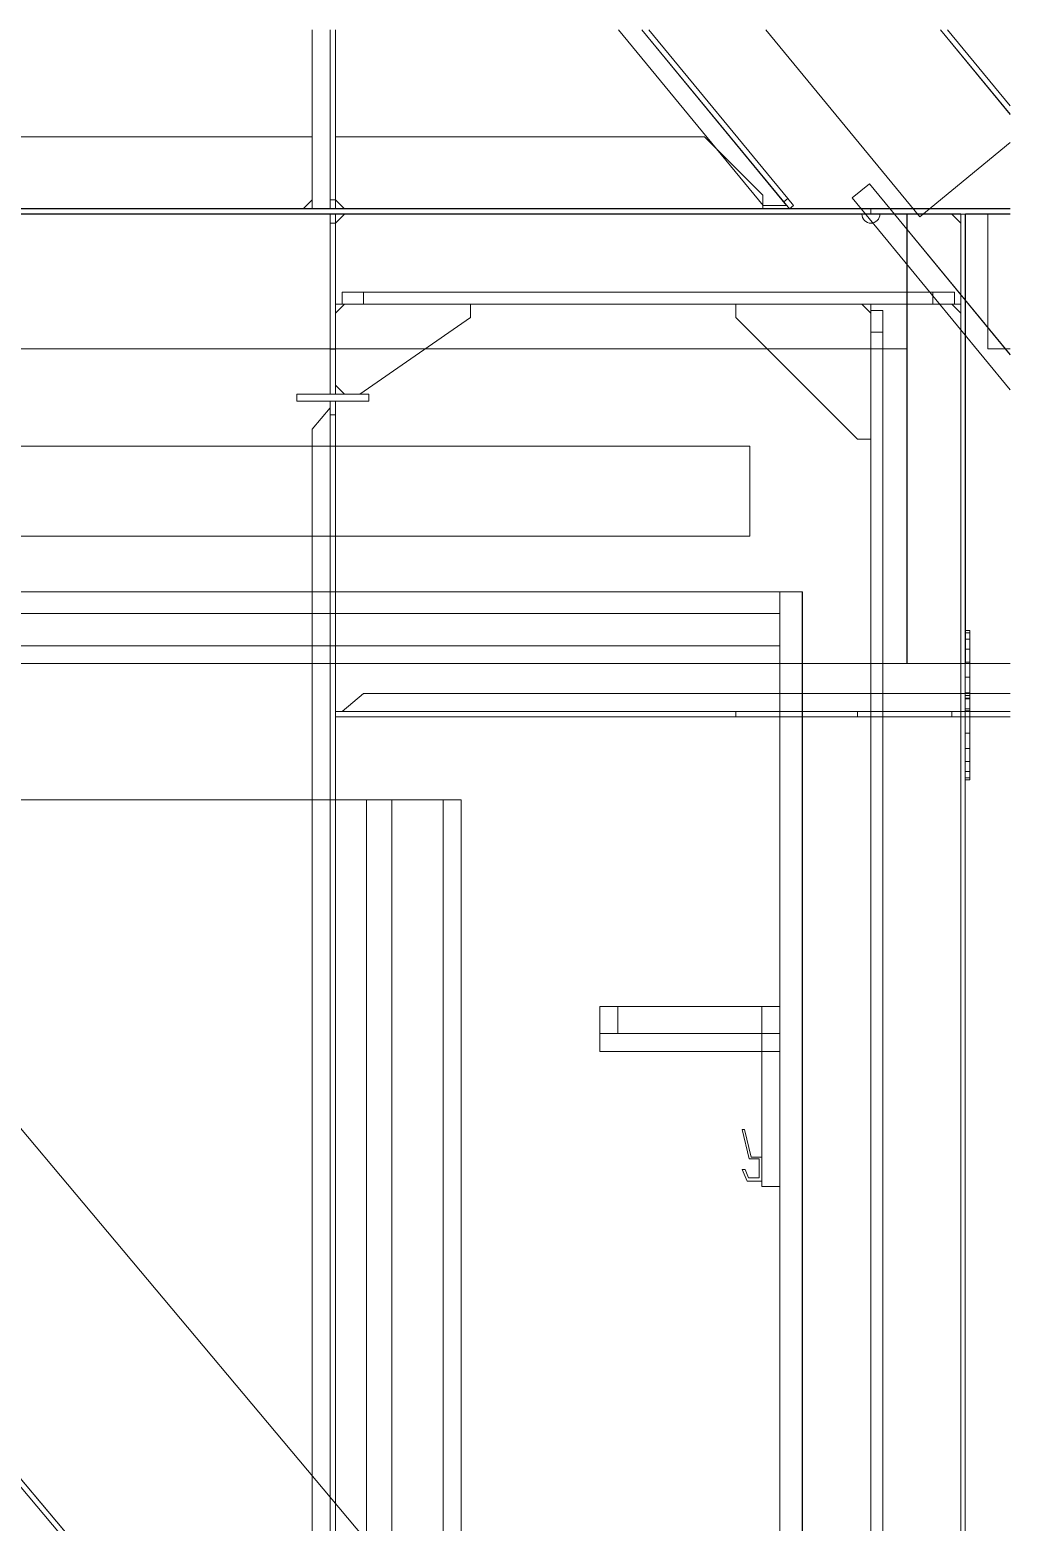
# Model space of a CAD drawing. Header units: millimetres. Extents: x -35117 to 70520, y -28859 to 27816.
# Drawn here: x -21996 to -20906, y -11347 to -9688 of the extents above; entities that cross this region are included whole.
import ezdxf

# ---------------------------------------------------------------- set-up
doc = ezdxf.new("R2010")
doc.units = ezdxf.units.MM
for name, color, linetype in [('-1102', 7, 'Continuous'), ('-1103', 7, 'Continuous'), ('-1109', 7, 'Continuous'), ('-1113', 7, 'Continuous'), ('-1114', 7, 'Continuous'), ('-1513', 7, 'Continuous'), ('-1602', 7, 'Continuous'), ('1', 7, 'Continuous')]:
    doc.layers.add(name, color=color, linetype=linetype)

msp = doc.modelspace()

# ---------------------------------------------------------------- linework, layer by layer
at = {"layer": '-1102', "color": 3, "lineweight": 0}
for p, q in [((-20983.491, -9687.935), (-20906.068, -9781.949)), ((-20906.068, -9781.951), (-20983.491, -9687.935)), ((-20906.068, -9772.509), (-20975.719, -9687.935)), ((-20906.068, -9886.876), (-23122.337, -9886.876)), ((-23122.337, -9886.977), (-20906.068, -9886.977)), ((-22461.894, -9886.876), (-20906.068, -9886.876)), ((-21060.893, -9892.876), (-20906.068, -9892.876))]:
    msp.add_line(p, q, dxfattribs=at)
for points in [[(-22850.893, -9892.876), (-21060.893, -9892.876), (-21060.893, -9886.876), (-22850.893, -9886.876), (-22850.893, -9892.876)], [(-20906.068, -9892.876), (-22495.894, -9892.876), (-22495.894, -9886.876), (-20906.068, -9886.876)], [(-20906.068, -9886.876), (-21060.893, -9886.876), (-21060.893, -9892.876)], [(-21661.894, -10092.876), (-21661.894, -9892.876), (-21655.894, -9892.876), (-21655.894, -10092.876), (-21661.894, -10092.876)], [(-20960.893, -9892.876), (-20960.893, -12486.876), (-20955.894, -12486.876), (-20955.894, -9892.876), (-20960.893, -9892.876)], [(-21012.251, -12482.877), (-23051.613, -10052.877), (-23056.209, -10056.734), (-21016.847, -12486.734), (-21012.251, -12482.877)]]:
    msp.add_lwpolyline(points, dxfattribs=at)
msp.add_lwpolyline([(-20906.068, -9892.876), (-21050.893, -9892.876, -0.19890833), (-21053.822, -9899.947, -0.19890833), (-21060.893, -9902.877, -0.19890833), (-21067.964, -9899.947, -0.19890833), (-21070.894, -9892.876), (-22017.894, -9892.876), (-22017.894, -11284.606), (-21012.251, -12482.877), (-21007.942, -12486.876), (-20906.068, -12486.876)], format="xyb", dxfattribs=at)
at = {"layer": '-1103', "color": 7, "lineweight": 0}
for p, q in [((-20950.893, -10355.877), (-20955.894, -10355.877)), ((-20955.894, -10355.877), (-20955.894, -10358.261)), ((-20950.893, -10358.261), (-20955.894, -10358.261)), ((-20955.894, -10358.261), (-20955.894, -10365.256)), ((-20950.893, -10365.256), (-20955.894, -10365.256)), ((-20955.894, -10365.256), (-20955.894, -10376.378)), ((-20950.893, -10358.261), (-20950.893, -10355.877)), ((-20950.893, -10365.256), (-20950.893, -10358.261)), ((-20950.893, -10376.378), (-20950.893, -10365.256)), ((-20950.893, -10376.378), (-20955.894, -10376.378)), ((-20955.894, -10376.378), (-20955.894, -10390.877)), ((-20950.893, -10390.877), (-20950.893, -10376.378)), ((-20950.893, -10390.877), (-20955.894, -10390.877)), ((-20955.894, -10390.877), (-20955.894, -10407.759)), ((-20950.893, -10407.759), (-20950.893, -10390.877)), ((-20950.893, -10407.759), (-20955.894, -10407.759)), ((-20955.894, -10407.759), (-20955.894, -10425.876)), ((-20950.893, -10425.876), (-20950.893, -10407.759)), ((-20950.893, -10425.081), (-20955.894, -10425.081)), ((-20955.894, -10425.081), (-20955.894, -10425.335)), ((-20955.894, -10425.335), (-20950.893, -10425.335)), ((-20955.894, -10425.335), (-20955.894, -10427.877)), ((-20950.893, -10425.876), (-20955.894, -10425.876)), ((-20955.894, -10425.876), (-20955.894, -10430.877)), ((-20955.894, -10427.877), (-20950.893, -10427.877)), ((-20955.894, -10427.877), (-20955.894, -10442.876)), ((-20955.894, -10430.877), (-20950.893, -10430.877)), ((-20950.893, -10431.877), (-20955.894, -10431.877)), ((-20955.894, -10431.877), (-20955.894, -10451.877)), ((-20950.893, -10425.335), (-20950.893, -10425.081)), ((-20950.893, -10427.877), (-20950.893, -10425.335)), ((-20950.893, -10430.877), (-20950.893, -10425.876)), ((-20950.893, -10442.876), (-20950.893, -10427.877)), ((-20950.893, -10451.877), (-20950.893, -10431.877)), ((-20955.894, -10442.876), (-20950.893, -10442.876)), ((-20955.894, -10442.876), (-20955.894, -10444.876)), ((-20955.894, -10444.876), (-20950.893, -10444.876)), ((-20955.894, -10451.877), (-20950.893, -10451.877)), ((-20955.894, -10451.877), (-20955.894, -10469.994)), ((-20950.893, -10444.876), (-20950.893, -10442.876)), ((-20950.893, -10469.994), (-20950.893, -10451.877)), ((-20955.894, -10469.994), (-20950.893, -10469.994)), ((-20955.894, -10469.994), (-20955.894, -10486.876)), ((-20950.893, -10486.876), (-20950.893, -10469.994)), ((-20955.894, -10486.876), (-20950.893, -10486.876)), ((-20955.894, -10486.876), (-20955.894, -10501.375)), ((-20955.894, -10501.375), (-20950.893, -10501.375)), ((-20955.894, -10501.375), (-20955.894, -10512.497)), ((-20950.893, -10501.375), (-20950.893, -10486.876)), ((-20950.893, -10512.497), (-20950.893, -10501.375)), ((-20955.894, -10512.497), (-20950.893, -10512.497)), ((-20955.894, -10512.497), (-20955.894, -10519.492)), ((-20950.893, -10519.492), (-20950.893, -10512.497)), ((-20955.894, -10519.492), (-20950.893, -10519.492)), ((-20955.894, -10519.492), (-20955.894, -10521.877)), ((-20955.894, -10521.877), (-20950.893, -10521.877)), ((-20950.893, -10521.877), (-20950.893, -10519.492))]:
    msp.add_line(p, q, dxfattribs=at)
at = {"layer": '-1109', "color": 1, "lineweight": 0}
for p, q in [((-21661.894, -9687.935), (-21661.894, -9876.877)), ((-21661.894, -9886.876), (-21661.894, -9687.935)), ((-21655.894, -9876.877), (-21655.894, -9687.935)), ((-21154.604, -9883.06), (-21315.453, -9687.935)), ((-21315.449, -9687.935), (-21157.817, -9879.16)), ((-21153.188, -9875.344), (-21307.674, -9687.935)), ((-21661.894, -9876.877), (-21655.894, -9876.877)), ((-21661.894, -9876.877), (-21661.894, -9886.876)), ((-21661.894, -9886.876), (-21655.894, -9886.876)), ((-21655.894, -9886.876), (-21655.894, -9876.877)), ((-21157.817, -9879.16), (-21153.188, -9875.344)), ((-21157.817, -9879.16), (-21151.457, -9886.876)), ((-21146.825, -9883.06), (-21153.188, -9875.344)), ((-21151.457, -9886.876), (-21146.825, -9883.06)), ((-21648.744, -9979.485), (-21648.744, -9992.876)), ((-21624.907, -9979.485), (-21648.744, -9979.485)), ((-21624.907, -9979.485), (-21624.907, -9992.876)), ((-20991.878, -9979.485), (-21624.907, -9979.485)), ((-20991.878, -9992.876), (-20991.878, -9979.485)), ((-20968.043, -9979.485), (-20991.878, -9979.485)), ((-20968.043, -9992.876), (-20968.043, -9979.485)), ((-21648.744, -9992.876), (-21624.907, -9992.876)), ((-21624.907, -9992.876), (-20991.878, -9992.876)), ((-21047.502, -10000.028), (-21060.893, -10000.028)), ((-21060.893, -10000.028), (-21060.893, -10023.864)), ((-21047.502, -10023.864), (-21047.502, -10000.028)), ((-20991.878, -9992.876), (-20968.043, -9992.876)), ((-21047.502, -10023.864), (-21060.893, -10023.864)), ((-21060.893, -10023.864), (-21060.893, -12455.89)), ((-21047.502, -12455.89), (-21047.502, -10023.864)), ((-21648.744, -10445.877), (-20906.068, -10445.877)), ((-21060.893, -10445.877), (-21060.893, -10451.877)), ((-20970.894, -10445.877), (-21060.893, -10445.877)), ((-21060.893, -10451.877), (-20970.894, -10451.877)), ((-20970.894, -10451.877), (-20970.894, -10445.877)), ((-20960.893, -10445.877), (-20970.894, -10445.877)), ((-20970.894, -10451.877), (-20960.893, -10451.877)), ((-20960.893, -10451.877), (-20960.893, -10445.877))]:
    msp.add_line(p, q, dxfattribs=at)
for points in [[(-21681.892, -9687.935), (-21681.892, -9886.876), (-21661.894, -9886.876)], [(-21341.371, -9687.935), (-21180.522, -9883.06), (-21154.604, -9883.06)], [(-21691.893, -9886.876), (-22345.894, -9886.876), (-22355.894, -9876.877), (-22355.894, -9806.877), (-21681.892, -9806.877), (-21681.892, -9876.877), (-21691.893, -9886.876)], [(-21180.894, -9886.876), (-21645.894, -9886.876), (-21655.894, -9876.877), (-21655.894, -9806.877), (-21245.894, -9806.877), (-21180.894, -9871.877), (-21180.894, -9886.876)], [(-20970.894, -9892.876), (-21645.894, -9892.876), (-21655.894, -9902.877), (-21655.894, -9992.876), (-20960.893, -9992.876), (-20960.893, -9902.877), (-20970.894, -9892.876)], [(-20960.893, -12476.877), (-20960.893, -10002.877), (-20970.894, -9992.876), (-21060.893, -9992.876), (-21060.893, -12486.876), (-20970.894, -12486.876), (-20960.893, -12476.877)], [(-21655.894, -10100.876), (-21655.894, -11832.129), (-21661.894, -11832.129), (-21661.894, -10100.876), (-21655.894, -10100.876)], [(-21661.894, -11824.979), (-21661.894, -10108.026), (-21681.892, -10131.864), (-21681.892, -11801.145), (-21661.894, -11824.979)], [(-20906.068, -10425.876), (-21624.907, -10425.876), (-21648.744, -10445.877)], [(-21060.893, -10425.876), (-21060.893, -10445.877), (-21047.502, -10445.877), (-21047.502, -10425.876), (-21060.893, -10425.876)], [(-20906.068, -10451.877), (-21655.894, -10451.877), (-21655.894, -10445.877), (-20906.068, -10445.877)]]:
    msp.add_lwpolyline(points, dxfattribs=at)
at = {"layer": '-1113', "color": 1, "lineweight": 0}
msp.add_lwpolyline([(-21618.892, -10092.876), (-21698.894, -10092.876), (-21698.894, -10100.876), (-21618.892, -10100.876), (-21618.892, -10092.876)], dxfattribs=at)
at = {"layer": '-1114', "color": 4, "lineweight": 0}
for p, q in [((-21655.894, -9892.893), (-21661.894, -9892.893)), ((-21661.894, -9892.893), (-21661.894, -9902.877)), ((-21655.894, -9902.877), (-21661.894, -9902.877)), ((-21661.894, -9902.877), (-21661.894, -10042.876)), ((-21655.894, -9902.877), (-21655.894, -9892.893)), ((-21655.894, -10042.876), (-21655.894, -9902.877)), ((-21661.894, -10042.876), (-21655.894, -10042.876)), ((-21655.894, -10100.876), (-21661.894, -10100.876)), ((-21661.894, -10100.876), (-21661.894, -10115.877)), ((-21655.894, -10115.877), (-21655.894, -10100.876)), ((-21661.894, -10115.877), (-21655.894, -10115.877)), ((-21661.894, -10115.877), (-21661.894, -10250.876)), ((-21655.894, -10250.876), (-21655.894, -10115.877)), ((-21661.894, -10250.876), (-21655.894, -10250.876)), ((-21210.893, -10451.877), (-21210.893, -10445.877)), ((-21210.893, -10445.877), (-21075.893, -10445.877)), ((-21075.893, -10451.877), (-21210.893, -10451.877)), ((-21075.893, -10451.877), (-21075.893, -10445.877)), ((-21075.893, -10445.877), (-21060.893, -10445.877)), ((-21060.893, -10451.877), (-21075.893, -10451.877)), ((-21060.893, -10445.877), (-21060.893, -10451.877))]:
    msp.add_line(p, q, dxfattribs=at)
for points in [[(-21655.894, -10002.877), (-21655.894, -10082.877), (-21645.894, -10092.876), (-21628.892, -10092.876), (-21505.894, -10007.877), (-21505.894, -9992.876), (-21645.894, -9992.876), (-21655.894, -10002.877)], [(-21060.893, -10002.877), (-21060.893, -10142.876), (-21075.893, -10142.876), (-21210.893, -10007.877), (-21210.893, -9992.876), (-21070.894, -9992.876), (-21060.893, -10002.877)]]:
    msp.add_lwpolyline(points, dxfattribs=at)
at = {"layer": '-1513', "color": 34, "lineweight": 0}
for p, q in [((-20906.068, -9781.958), (-20983.504, -9687.935)), ((-20906.068, -9781.801), (-20983.376, -9687.935)), ((-23122.337, -9886.747), (-20906.068, -9886.539)), ((-21020.738, -9892.54), (-23122.337, -9892.54)), ((-20960.939, -9892.54), (-21020.94, -9892.54)), ((-21020.94, -9892.54), (-21020.94, -9892.545)), ((-21020.94, -9892.545), (-20960.939, -9892.545)), ((-21020.94, -9892.545), (-21020.94, -10392.545)), ((-21020.738, -10042.54), (-21020.738, -9892.54)), ((-21020.714, -9892.54), (-21020.738, -9892.54)), ((-21020.714, -10042.54), (-21020.714, -9892.54)), ((-20960.939, -9892.545), (-20960.939, -9892.54)), ((-20960.939, -10392.545), (-20960.939, -9892.545)), ((-20906.068, -9892.54), (-20955.754, -9892.54)), ((-20955.754, -9892.546), (-20906.068, -9892.546)), ((-23122.337, -10042.54), (-21020.738, -10042.54)), ((-21020.738, -10042.54), (-21020.714, -10042.54)), ((-21020.668, -10392.54), (-22853.096, -10392.087)), ((-21020.94, -10392.545), (-20960.939, -10392.545)), ((-20906.068, -10392.546), (-20955.754, -10392.546))]:
    msp.add_line(p, q, dxfattribs=at)
at = {"layer": '-1513', "color": 33, "lineweight": 0}
for p, q in [((-21062.541, -9858.971), (-21081.84, -9874.863)), ((-20906.068, -10048.957), (-21062.541, -9858.971)), ((-21081.84, -9874.863), (-20906.068, -10088.28))]:
    msp.add_line(p, q, dxfattribs=at)
at = {"layer": '-1513', "color": 231, "lineweight": 0}
for p, q in [((-21136.958, -12473.877), (-21136.958, -10312.838)), ((-21136.958, -10312.838), (-21136.958, -12473.877))]:
    msp.add_line(p, q, dxfattribs=at)
at = {"layer": '-1513', "color": 34, "lineweight": 0}
for points in [[(-21177.702, -9687.935), (-21006.456, -9895.859), (-20906.068, -9813.181)], [(-21020.668, -10392.54), (-21020.668, -9892.54), (-23122.337, -9892.853)], [(-20906.068, -10392.534), (-22565.376, -10392.527), (-22949.751, -9892.868), (-20906.068, -9892.607)], [(-20955.754, -10392.546), (-20955.754, -10392.54), (-20955.754, -9892.54)], [(-20955.754, -9892.54), (-20955.754, -9892.546), (-20955.754, -10392.546)], [(-20906.068, -9892.54), (-20930.846, -9892.54), (-20930.846, -10042.54), (-20906.068, -10042.54)], [(-23122.337, -10071.274), (-22853.096, -10392.087), (-21020.668, -10392.54)]]:
    msp.add_lwpolyline(points, dxfattribs=at)
at = {"layer": '-1513', "color": 33, "lineweight": 0}
msp.add_lwpolyline([(-20906.068, -10049.128), (-21034.767, -9892.888), (-22858.986, -9892.888), (-20906.068, -12220.188)], dxfattribs=at)
at = {"layer": '-1513', "color": 231, "lineweight": 0}
for points in [[(-22941.188, -10312.838), (-21137.157, -10312.838), (-21137.096, -12473.874), (-22941.188, -12473.874), (-22941.188, -10312.838)], [(-21161.958, -12473.877), (-21161.958, -10312.838), (-21136.958, -10312.838)], [(-23122.337, -10372.838), (-21162.236, -10372.838), (-21162.236, -10336.838), (-23122.337, -10336.838)]]:
    msp.add_lwpolyline(points, dxfattribs=at)
at = {"layer": '-1602', "color": 6, "lineweight": 0}
msp.add_line((-21195.467, -10200.876), (-21195.467, -10164.827), dxfattribs=at)
msp.add_lwpolyline([(-22189.119, -10250.876), (-21195.467, -10250.876), (-21195.467, -10150.876), (-22189.119, -10150.876), (-22189.119, -10250.876)], dxfattribs=at)
at = {"layer": '1', "color": 133, "lineweight": 0}
for p, q in [((-21621.562, -10543.875), (-21593.278, -10543.875)), ((-21621.562, -12343.875), (-21621.562, -10543.875)), ((-21593.278, -10543.875), (-21516.188, -10543.875)), ((-21593.278, -10543.875), (-21593.278, -12343.875)), ((-21516.188, -10543.875), (-21516.188, -12343.875))]:
    msp.add_line(p, q, dxfattribs=at)
at = {"layer": '1', "color": 121, "lineweight": 0}
for p, q in [((-21203.978, -10910.428), (-21196.184, -10943.28)), ((-21201.43, -10910.428), (-21203.978, -10910.428)), ((-21203.978, -10910.428), (-21196.184, -10943.28)), ((-21201.43, -10910.428), (-21203.978, -10910.428)), ((-21193.98, -10941.08), (-21201.43, -10910.428)), ((-21196.184, -10943.28), (-21185.008, -10943.28)), ((-21182.237, -10941.08), (-21193.98, -10941.08)), ((-21182.237, -10941.08), (-21193.98, -10941.08)), ((-21200.752, -10954.961), (-21203.972, -10955.13)), ((-21200.752, -10954.961), (-21203.972, -10955.13)), ((-21196.858, -10964.273), (-21200.752, -10954.961)), ((-21196.858, -10964.273), (-21185.008, -10964.273))]:
    msp.add_line(p, q, dxfattribs=at)
at = {"layer": '1', "color": 133, "lineweight": 0}
for points in [[(-22316.188, -12343.875), (-21516.188, -12343.875), (-21516.188, -10543.875), (-22316.188, -10543.875), (-22316.188, -12343.875)], [(-21362.236, -10773.853), (-21362.236, -10803.853), (-21162.236, -10803.853), (-21162.236, -10773.853), (-21362.236, -10773.853)], [(-21362.236, -10773.853), (-21362.236, -10803.853), (-21342.238, -10803.853), (-21342.238, -10773.853), (-21362.236, -10773.853)], [(-21182.237, -10773.853), (-21182.237, -10973.853), (-21162.236, -10973.853), (-21162.236, -10773.853), (-21182.237, -10773.853)], [(-21362.236, -10823.853), (-21162.236, -10823.853), (-21162.236, -10803.853), (-21362.236, -10803.853), (-21362.236, -10823.853)]]:
    msp.add_lwpolyline(points, dxfattribs=at)
at = {"layer": '1', "color": 251, "lineweight": 0}
msp.add_lwpolyline([(-21536.189, -10543.875), (-21536.189, -12343.875), (-21516.188, -12343.875), (-21516.188, -10543.875), (-21536.189, -10543.875)], dxfattribs=at)
at = {"layer": '1', "color": 121, "lineweight": 0}
for points in [[(-21203.972, -10955.13), (-21198.213, -10967.998), (-21182.237, -10967.998), (-21182.237, -10941.08)], [(-21185.008, -10943.28), (-21185.008, -10964.273), (-21196.858, -10964.273)]]:
    msp.add_lwpolyline(points, dxfattribs=at)

doc.saveas('drawing.dxf')
